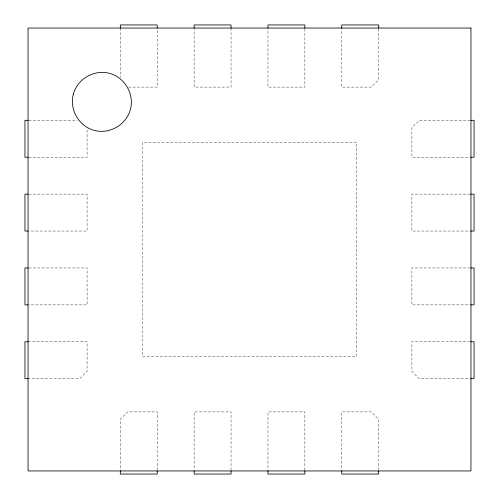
<?xml version="1.0" encoding="UTF-8"?>
<svg xmlns="http://www.w3.org/2000/svg" width="499" height="499" viewBox="0 0 499 499"><rect width="100%" height="100%" fill="white"/><g stroke="black" fill="none" stroke-linecap="round" stroke-linejoin="round"><path stroke-width="0.37" stroke-dasharray="2.5 1.87" d="M128.48 87.1L157.229 87.1L157.229 28.83M28.805 120.321L77.407 120.321M470.195 120.321L419.279 120.321L411.9 127.7L411.9 157.229L470.17 157.229M28.83 157.229L87.1 157.229L87.1 128.48M28.83 194.136L87.1 194.136L87.1 231.043L28.83 231.043M470.17 194.136L411.9 194.136L411.9 231.043L470.95 231.043M28.83 267.957L87.1 267.957L87.1 304.864L28.83 304.864M470.17 267.957L411.9 267.957L411.9 304.864L470.95 304.864M28.05 341.771L87.1 341.771L87.1 371.3L79.721 378.679L28.805 378.679M470.17 341.771L411.9 341.771L411.9 371.3L419.279 378.679L470.95 378.679M378.679 28.805L378.679 79.721L371.3 87.1L341.771 87.1L341.771 28.05M378.679 470.195L378.679 419.279L371.3 411.9L341.771 411.9L341.771 470.17M304.864 28.83L304.864 87.1L267.957 87.1L267.957 28.83M304.864 470.17L304.864 411.9L267.957 411.9L267.957 470.95M231.043 28.05L231.043 87.1L194.136 87.1L194.136 28.83M231.043 470.17L231.043 411.9L194.136 411.9L194.136 470.17M157.229 470.17L157.229 411.9L127.7 411.9L120.321 419.279L120.321 470.95M120.321 28.05L120.321 77.407M356.536 142.465L142.465 142.465L142.465 356.536L356.536 356.536L356.536 142.465"/><path stroke-width="0.75" d="M28.05 120.321L24.95 120.321L24.95 157.229L28.056 157.229M470.95 120.321L474.05 120.321L474.05 157.229L470.944 157.229M28.056 194.136L24.95 194.136L24.95 231.043L28.056 231.043M470.944 194.136L474.05 194.136L474.05 231.043L470.944 231.043M28.056 267.957L24.95 267.957L24.95 304.864L28.056 304.864M470.944 267.957L474.05 267.957L474.05 304.864L470.944 304.864M28.056 341.771L24.95 341.771L24.95 378.679L28.05 378.679M470.944 341.771L474.05 341.771L474.05 378.679L470.95 378.679M378.679 28.05L378.679 24.95L341.771 24.95L341.771 28.056M378.679 470.95L378.679 474.05L341.771 474.05L341.771 470.944M304.864 28.056L304.864 24.95L267.957 24.95L267.957 28.056M304.864 470.944L304.864 474.05L267.957 474.05L267.957 470.944M231.043 28.056L231.043 24.95L194.136 24.95L194.136 28.056M231.043 470.944L231.043 474.05L194.136 474.05L194.136 470.944M157.229 28.056L157.229 24.95L120.321 24.95L120.321 28.05M157.229 470.944L157.229 474.05L120.321 474.05L120.321 470.95M73.347 94.224C69.161 109.462 78.936 126.39 94.224 130.389C109.462 134.574 126.39 124.8 130.389 109.512C134.574 94.267 124.8 77.339 109.512 73.347C94.267 69.161 77.339 78.936 73.347 94.224M470.95 28.05L28.05 28.05L28.05 470.95L470.95 470.95L470.95 28.05"/></g></svg>
